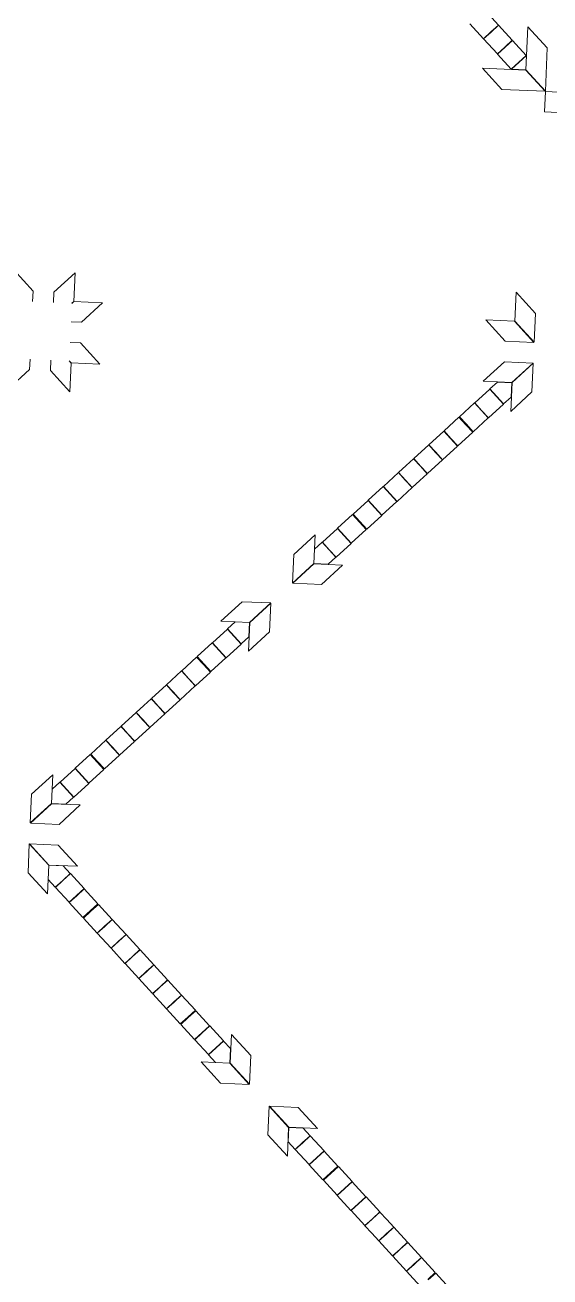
# Model space of a CAD drawing. Header units: inches. Extents: x 733725 to 1472938, y 4017711 to 8040520.
# Drawn here: x 734922.82 to 734933.16, y 4018803.07 to 4018827.72 of the extents above; entities that cross this region are included whole.
import ezdxf

# ---------------------------------------------------------------- set-up
doc = ezdxf.new("R2010")
doc.units = ezdxf.units.IN
doc.header["$MEASUREMENT"] = 0
doc.layers.add('H-HARAM3', color=123, linetype='Continuous', lineweight=5)
doc.layers.add('H-MAFSALL', color=31, linetype='Continuous', lineweight=13)

msp = doc.modelspace()

# ---------------------------------------------------------------- hatches: boundary and pattern name
at = {"layer": 'H-MAFSALL'}
h = msp.add_hatch(dxfattribs=at)
h.set_pattern_fill('ANGLE', color=256, scale=0.3, angle=45, style=0)
h.set_pattern_definition([(44.999999983, (-0.0012, 0.0002), (-1.4817422595, 1.4817422604), [1.524, -0.5715]), (134.999999983, (-0.0012, 0.0002), (-1.4817422604, -1.4817422595), [1.524, -0.5715])])
edge = h.paths.add_edge_path(flags=16)
edge.add_arc((734483.445, 4019138.19), 8, -50, 310)
edge = h.paths.add_edge_path(flags=16)
edge.add_arc((735041.69, 4018744.78), 5, 130, 310)
edge.add_arc((735041.69, 4018744.78), 5, -50, 130)
edge = h.paths.add_edge_path(flags=16)
edge.add_arc((734929.449, 4018650.032), 10, 307.1029, 310)
edge.add_line((734935.877, 4018642.372), (734935.481, 4018642.057))
edge = h.paths.add_edge_path(flags=16)
edge.add_arc((734448.304, 4018988.959), 5, -50, 310)
edge = h.paths.add_edge_path(flags=16)
edge.add_arc((734929.449, 4018650.032), 10, -50, 310)
edge = h.paths.add_edge_path()
edge.add_line((734470.495, 4018819.804), (734535.003, 4018852.189))
edge.add_line((734535.003, 4018852.189), (734535.003, 4018852.189))
edge.add_line((734535.003, 4018852.189), (734572.914, 4018810.916))
edge.add_arc((734615.714, 4018815.067), 43, 185.5397, 259.5981)
edge.add_line((734607.95, 4018772.774), (734656.259, 4018720.181))
edge.add_line((734656.259, 4018720.181), (734681.017, 4018702.881))
edge.add_line((734681.017, 4018702.881), (734689.467, 4018687.669))
edge.add_line((734689.467, 4018687.669), (734694.857, 4018680.12))
edge.add_line((734694.857, 4018680.12), (734719.321, 4018651.346))
edge.add_line((734719.321, 4018651.346), (734735.321, 4018631.946))
edge.add_line((734735.321, 4018631.946), (734738.811, 4018624.304))
edge.add_line((734738.811, 4018624.304), (734748.26, 4018603.512))
edge.add_line((734748.26, 4018603.512), (734747.516, 4018601.656))
edge.add_arc((734785.506, 4018511.871), 97.491, 107.72929, 112.93457, ccw=False)
edge.add_arc((734656.551, 4018541.881), 117.492, 25.08126, 32.34036, ccw=False)
edge.add_line((734762.964, 4018591.686), (734809.18, 4018581.942))
edge.add_line((734809.18, 4018581.942), (734866.219, 4018571.729))
edge.add_line((734866.219, 4018571.729), (734867.898, 4018578.513))
edge.add_line((734867.898, 4018578.513), (734907.725, 4018615.005))
edge.add_line((734907.725, 4018615.005), (734912.431, 4018609.829))
edge.add_line((734912.431, 4018609.829), (734975.64, 4018667.103))
edge.add_line((734975.64, 4018667.103), (734970.981, 4018672.229))
edge.add_line((734970.981, 4018672.229), (735032.04, 4018727.74))
edge.add_line((735032.04, 4018727.74), (735037.306, 4018722.006))
edge.add_line((735037.306, 4018722.006), (735052.413, 4018735.663))
edge.add_line((735052.413, 4018735.663), (735059.338, 4018741.922))
edge.add_line((735059.338, 4018741.922), (735066.401, 4018748.341))
edge.add_line((735066.401, 4018748.341), (735061.106, 4018754.165))
edge.add_line((735061.106, 4018754.165), (735117.118, 4018805.091))
edge.add_line((735117.118, 4018805.091), (735104.817, 4018818.622))
edge.add_line((735104.817, 4018818.622), (734958.677, 4018685.762))
edge.add_line((734958.677, 4018685.762), (734951.519, 4018693.635))
edge.add_line((734951.519, 4018693.635), (734933.872, 4018677.591))
edge.add_line((734933.872, 4018677.591), (734905.385, 4018651.693))
edge.add_line((734905.385, 4018651.693), (734888.108, 4018635.985))
edge.add_line((734888.108, 4018635.985), (734892.767, 4018630.86))
edge.add_line((734892.767, 4018630.86), (734854.667, 4018596.221))
edge.add_line((734854.667, 4018596.221), (734784.293, 4018608.823))
edge.add_arc((734788.7, 4018633.431), 25, 217.1653, 259.8479, ccw=False)
edge.add_line((734768.777, 4018618.328), (734704.047, 4018703.715))
edge.add_line((734704.047, 4018703.715), (734708.534, 4018710.947))
edge.add_line((734708.534, 4018710.947), (734700.207, 4018716.114))
edge.add_line((734700.207, 4018716.114), (734704.039, 4018722.289))
edge.add_line((734704.039, 4018722.289), (734698.091, 4018725.98))
edge.add_line((734698.091, 4018725.98), (734702.273, 4018732.721))
edge.add_line((734702.273, 4018732.721), (734702.336, 4018732.679))
edge.add_arc((734708.117, 4018741.415), 10.475, 236.5024, 314.0512)
edge.add_line((734715.401, 4018733.886), (734717.159, 4018735.485))
edge.add_line((734717.159, 4018735.485), (734722.231, 4018740.095))
edge.add_line((734722.231, 4018740.095), (734720.065, 4018742.478))
edge.add_line((734720.065, 4018742.478), (734726.132, 4018747.994))
edge.add_line((734726.132, 4018747.994), (734719.41, 4018755.387))
edge.add_line((734719.41, 4018755.387), (734713.218, 4018749.758))
edge.add_line((734713.218, 4018749.758), (734710.291, 4018752.978))
edge.add_line((734710.291, 4018752.978), (734716.483, 4018758.607))
edge.add_line((734716.483, 4018758.607), (734709.759, 4018766.003))
edge.add_line((734709.759, 4018766.003), (734703.567, 4018760.373))
edge.add_line((734703.567, 4018760.373), (734700.64, 4018763.593))
edge.add_line((734700.64, 4018763.593), (734706.832, 4018769.222))
edge.add_line((734706.832, 4018769.222), (734700.111, 4018776.616))
edge.add_line((734700.111, 4018776.616), (734694.4, 4018771.424))
edge.add_line((734694.4, 4018771.424), (734692.234, 4018773.807))
edge.add_line((734692.234, 4018773.807), (734686.631, 4018768.713))
edge.add_line((734686.631, 4018768.713), (734683.931, 4018766.258))
edge.add_arc((734691.488, 4018755.604), 13.062, 125.3471, 234.1486)
edge.add_line((734683.838, 4018745.017), (734679.674, 4018738.306))
edge.add_line((734679.674, 4018738.306), (734673.726, 4018741.996))
edge.add_line((734673.726, 4018741.996), (734673.41, 4018741.491))
edge.add_line((734673.41, 4018741.491), (734673.274, 4018741.576))
edge.add_line((734673.274, 4018741.576), (734669.424, 4018735.372))
edge.add_line((734669.424, 4018735.372), (734662.891, 4018739.425))
edge.add_line((734662.891, 4018739.425), (734661.12, 4018740.524))
edge.add_line((734661.12, 4018740.524), (734662.269, 4018742.424))
edge.add_line((734662.269, 4018742.424), (734639.091, 4018767.919))
edge.add_line((734639.091, 4018767.919), (734644.863, 4018773.166))
edge.add_line((734644.863, 4018773.166), (734641.27, 4018777.117))
edge.add_line((734641.27, 4018777.117), (734635.499, 4018771.87))
edge.add_line((734635.499, 4018771.87), (734624.539, 4018783.924))
edge.add_line((734624.539, 4018783.924), (734623.801, 4018783.25))
edge.add_line((734623.801, 4018783.25), (734611.491, 4018796.79))
edge.add_line((734611.491, 4018796.79), (734615.969, 4018800.904))
edge.add_line((734615.969, 4018800.904), (734613.206, 4018803.943))
edge.add_line((734613.206, 4018803.943), (734611.359, 4018802.264))
edge.add_line((734611.359, 4018802.264), (734611.02, 4018802.637))
edge.add_line((734611.02, 4018802.637), (734608.08, 4018802.777))
edge.add_line((734608.08, 4018802.777), (734607.708, 4018802.438))
edge.add_line((734607.708, 4018802.438), (734600.959, 4018809.861))
edge.add_line((734600.959, 4018809.861), (734601.332, 4018810.2))
edge.add_line((734601.332, 4018810.2), (734601.471, 4018813.14))
edge.add_line((734601.471, 4018813.14), (734601.133, 4018813.512))
edge.add_line((734601.133, 4018813.512), (734602.98, 4018815.191))
edge.add_line((734602.98, 4018815.191), (734600.195, 4018818.254))
edge.add_line((734600.195, 4018818.254), (734595.696, 4018814.164))
edge.add_line((734595.696, 4018814.164), (734583.386, 4018827.704))
edge.add_line((734583.386, 4018827.704), (734584.128, 4018828.375))
edge.add_line((734584.128, 4018828.375), (734573.169, 4018840.43))
edge.add_line((734573.169, 4018840.43), (734578.94, 4018845.677))
edge.add_line((734578.94, 4018845.677), (734575.348, 4018849.628))
edge.add_line((734575.348, 4018849.628), (734569.576, 4018844.381))
edge.add_line((734569.576, 4018844.381), (734546.398, 4018869.875))
edge.add_line((734546.398, 4018869.875), (734544.397, 4018868.912))
edge.add_line((734544.397, 4018868.912), (734540.057, 4018877.668))
edge.add_line((734540.057, 4018877.668), (734546.599, 4018880.911))
edge.add_line((734546.599, 4018880.911), (734546.526, 4018881.057))
edge.add_line((734546.526, 4018881.057), (734547.06, 4018881.322))
edge.add_line((734547.06, 4018881.322), (734543.952, 4018887.593))
edge.add_line((734543.952, 4018887.593), (734551.028, 4018891.101))
edge.add_arc((734562.294, 4018897.711), 13.062, 210.4016, 319.2031)
edge.add_line((734572.182, 4018889.177), (734580.485, 4018896.725))
edge.add_line((734580.485, 4018896.725), (734578.319, 4018899.107))
edge.add_line((734578.319, 4018899.107), (734584.029, 4018904.299))
edge.add_line((734584.029, 4018904.299), (734577.183, 4018911.579))
edge.add_line((734577.183, 4018911.579), (734571.116, 4018906.063))
edge.add_line((734571.116, 4018906.063), (734568.189, 4018909.283))
edge.add_line((734568.189, 4018909.283), (734574.256, 4018914.799))
edge.add_line((734574.256, 4018914.799), (734567.532, 4018922.195))
edge.add_line((734567.532, 4018922.195), (734561.465, 4018916.679))
edge.add_line((734561.465, 4018916.679), (734558.538, 4018919.898))
edge.add_line((734558.538, 4018919.898), (734564.605, 4018925.414))
edge.add_line((734564.605, 4018925.414), (734558.008, 4018932.921))
edge.add_line((734558.008, 4018932.921), (734551.941, 4018927.405))
edge.add_line((734551.941, 4018927.405), (734549.774, 4018929.787))
edge.add_line((734549.774, 4018929.787), (734542.945, 4018923.578))
edge.add_arc((734549.637, 4018915.633), 10.388, 130.1084, 208.8482)
edge.add_line((734540.538, 4018910.621), (734533.43, 4018907.097))
edge.add_line((734533.43, 4018907.097), (734530.321, 4018913.369))
edge.add_line((734530.321, 4018913.369), (734523.81, 4018910.141))
edge.add_line((734523.81, 4018910.141), (734519.422, 4018918.991))
edge.add_line((734519.422, 4018918.991), (734518.414, 4018918.49))
edge.add_line((734518.414, 4018918.49), (734483.652, 4018963.612))
edge.add_line((734483.652, 4018963.612), (734466.216, 4018986.25))
edge.add_arc((734446.342, 4018986.524), 19.876, -0.7881, 95.2465)
edge.add_line((734444.525, 4019006.316), (734441.745, 4019010.015))
edge.add_arc((734457.733, 4019022.03), 20, 159.6381, 216.9245, ccw=False)
edge.add_line((734438.983, 4019028.989), (734449.624, 4019057.661))
edge.add_arc((734468.375, 4019050.702), 20, 132.2751, 159.6381, ccw=False)
edge.add_line((734454.921, 4019065.5), (734492.174, 4019099.369))
edge.add_line((734492.174, 4019099.369), (734492.352, 4019103.094))
edge.add_line((734492.352, 4019103.094), (734518.495, 4019128.91))
edge.add_line((734518.495, 4019128.91), (734515.932, 4019129.032))
edge.add_line((734515.932, 4019129.032), (734509.618, 4019135.985))
edge.add_line((734509.618, 4019135.985), (734510.13, 4019146.749))
edge.add_line((734510.13, 4019146.749), (734519.735, 4019155.04))
edge.add_line((734519.735, 4019155.04), (734521.152, 4019171.133))
edge.add_line((734521.152, 4019171.133), (734507.472, 4019199.486))
edge.add_line((734507.472, 4019199.486), (734476.686, 4019171.099))
edge.add_line((734476.686, 4019171.099), (734472.574, 4019167.308))
edge.add_line((734472.574, 4019167.308), (734466.913, 4019162.087))
edge.add_line((734466.913, 4019162.087), (734466.392, 4019149.251))
edge.add_line((734466.392, 4019149.251), (734473.058, 4019142.023))
edge.add_line((734473.058, 4019142.023), (734470.728, 4019136.003))
edge.add_line((734470.728, 4019136.003), (734468.209, 4019122.907))
edge.add_line((734468.209, 4019122.907), (734466.607, 4019104.847))
edge.add_line((734466.607, 4019104.847), (734464.67, 4019103.328))
edge.add_line((734464.67, 4019103.328), (734460.43, 4019099.47))
edge.add_line((734460.43, 4019099.47), (734439.912, 4019080.557))
edge.add_arc((734466.972, 4019051.099), 40, 132.5703, 159.9333)
edge.add_line((734429.4, 4019064.824), (734425.787, 4019054.932))
edge.add_arc((734492.611, 4019019.499), 75.638, 152.06563, 155.27115)
edge.add_line((734423.91, 4019051.14), (734418.436, 4019034.299))
edge.add_line((734418.436, 4019034.299), (734418.393, 4019032.833))
edge.add_arc((734464.107, 4019027.499), 46.024, 173.3446, 190.8662)
edge.add_arc((734458.101, 4019026.815), 40, 191.5252, 222.5703)
edge.add_line((734428.643, 4018999.755), (734431.55, 4018996.591))
edge.add_arc((734450.637, 4018990.594), 20.007, 162.5586, 282.582)
edge.add_line((734454.995, 4018971.068), (734472.935, 4018951.538))
edge.add_line((734472.935, 4018951.538), (734489.366, 4018933.651))
edge.add_line((734489.366, 4018933.651), (734498.083, 4018916.295))
edge.add_line((734498.083, 4018916.295), (734467.009, 4018900.695))
edge.add_line((734467.009, 4018900.695), (734457.734, 4018896.038))
edge.add_line((734457.734, 4018896.038), (734446.846, 4018890.572))
edge.add_line((734446.846, 4018890.572), (734436.474, 4018885.365))
edge.add_line((734436.474, 4018885.365), (734448.8, 4018875.981))
edge.add_line((734448.8, 4018875.981), (734461.775, 4018837.145))
edge.add_line((734461.775, 4018837.145), (734470.495, 4018819.804))

# ---------------------------------------------------------------- linework, layer by layer
at = {"layer": 'H-HARAM3'}
for p, q in [((734931.875, 4018828.018), (734932.145, 4018827.723)), ((734931.875, 4018828.018), (734932.145, 4018827.723)), ((734931.85, 4018827.453), (734931.58, 4018827.748)), ((734931.85, 4018827.453), (734931.58, 4018827.748)), ((734932.145, 4018827.723), (734931.998, 4018827.588)), ((734932.145, 4018827.723), (734931.998, 4018827.588)), ((734932.001, 4018827.585), (734932.148, 4018827.72)), ((734932.001, 4018827.585), (734932.148, 4018827.72)), ((734932.148, 4018827.72), (734932.418, 4018827.425)), ((734932.148, 4018827.72), (734932.418, 4018827.425)), ((734932.686, 4018826.839), (734932.724, 4018827.69)), ((734932.686, 4018826.839), (734932.724, 4018827.69)), ((734932.724, 4018827.69), (734933.105, 4018827.273)), ((734932.724, 4018827.69), (734933.105, 4018827.273)), ((734931.998, 4018827.588), (734931.85, 4018827.453)), ((734931.998, 4018827.588), (734931.85, 4018827.453)), ((734931.853, 4018827.45), (734932.001, 4018827.585)), ((734931.853, 4018827.45), (734932.001, 4018827.585)), ((734932.123, 4018827.155), (734931.853, 4018827.45)), ((734932.123, 4018827.155), (734931.853, 4018827.45)), ((734932.418, 4018827.425), (734932.271, 4018827.29)), ((734932.418, 4018827.425), (734932.271, 4018827.29)), ((734932.274, 4018827.287), (734932.421, 4018827.422)), ((734932.274, 4018827.287), (734932.421, 4018827.422)), ((734932.421, 4018827.422), (734932.691, 4018827.126)), ((734932.421, 4018827.422), (734932.691, 4018827.126)), ((734932.271, 4018827.29), (734932.123, 4018827.155)), ((734932.271, 4018827.29), (734932.123, 4018827.155)), ((734932.126, 4018827.152), (734932.274, 4018827.287)), ((734932.126, 4018827.152), (734932.274, 4018827.287)), ((734932.396, 4018826.856), (734932.126, 4018827.152)), ((734932.396, 4018826.856), (734932.126, 4018827.152)), ((734933.105, 4018827.273), (734933.068, 4018826.422)), ((734933.105, 4018827.273), (734933.068, 4018826.422)), ((734932.544, 4018826.991), (734932.396, 4018826.856)), ((734932.544, 4018826.991), (734932.396, 4018826.856)), ((734932.399, 4018826.853), (734932.547, 4018826.988)), ((734932.399, 4018826.853), (734932.547, 4018826.988)), ((734932.691, 4018827.126), (734932.544, 4018826.991)), ((734932.691, 4018827.126), (734932.544, 4018826.991)), ((734932.547, 4018826.988), (734932.694, 4018827.123)), ((734932.547, 4018826.988), (734932.694, 4018827.123)), ((734932.694, 4018827.123), (734932.682, 4018826.841)), ((734932.694, 4018827.123), (734932.682, 4018826.841)), ((734932.214, 4018826.457), (734931.832, 4018826.874)), ((734931.832, 4018826.874), (734932.683, 4018826.836)), ((734932.214, 4018826.457), (734931.832, 4018826.874)), ((734931.832, 4018826.874), (734932.683, 4018826.836)), ((734932.682, 4018826.841), (734932.399, 4018826.853)), ((734932.682, 4018826.841), (734932.399, 4018826.853)), ((734932.683, 4018826.836), (734933.064, 4018826.419)), ((734932.683, 4018826.836), (734933.064, 4018826.419)), ((734933.068, 4018826.422), (734932.686, 4018826.839)), ((734933.068, 4018826.422), (734932.686, 4018826.839)), ((734933.064, 4018826.419), (734932.214, 4018826.457)), ((734933.064, 4018826.419), (734932.214, 4018826.457)), ((734933.054, 4018826.015), (734933.072, 4018826.414)), ((734933.054, 4018826.015), (734933.072, 4018826.414)), ((734933.072, 4018826.414), (734933.471, 4018826.396)), ((734933.072, 4018826.414), (734933.471, 4018826.396)), ((734933.454, 4018825.997), (734933.054, 4018826.015)), ((734933.454, 4018825.997), (734933.054, 4018826.015)), ((734922.601, 4018822.9), (734922.983, 4018822.482)), ((734922.601, 4018822.9), (734922.983, 4018822.482)), ((734923.809, 4018822.846), (734923.391, 4018822.464)), ((734923.809, 4018822.846), (734923.391, 4018822.464)), ((734923.784, 4018822.281), (734923.809, 4018822.846)), ((734923.784, 4018822.281), (734923.809, 4018822.846)), ((734922.983, 4018822.482), (734922.974, 4018822.278)), ((734922.983, 4018822.482), (734922.974, 4018822.278)), ((734923.391, 4018822.464), (734923.382, 4018822.26)), ((734923.391, 4018822.464), (734923.382, 4018822.26)), ((734923.743, 4018822.244), (734923.784, 4018822.281)), ((734923.743, 4018822.244), (734923.784, 4018822.281)), ((734923.746, 4018822.241), (734923.787, 4018822.278)), ((734923.746, 4018822.241), (734923.787, 4018822.278)), ((734923.787, 4018822.278), (734924.352, 4018822.252)), ((734923.787, 4018822.278), (734924.352, 4018822.252)), ((734924.352, 4018822.252), (734923.934, 4018821.871)), ((734924.352, 4018822.252), (734923.934, 4018821.871)), ((734932.466, 4018821.894), (734932.491, 4018822.46)), ((734932.466, 4018821.894), (734932.491, 4018822.46)), ((734932.491, 4018822.46), (734932.873, 4018822.042)), ((734932.491, 4018822.46), (734932.873, 4018822.042)), ((734932.873, 4018822.042), (734932.848, 4018821.477)), ((734932.873, 4018822.042), (734932.848, 4018821.477)), ((734923.934, 4018821.871), (734923.73, 4018821.88)), ((734923.934, 4018821.871), (734923.73, 4018821.88)), ((734931.897, 4018821.917), (734932.279, 4018821.499)), ((734932.463, 4018821.891), (734931.897, 4018821.917)), ((734931.897, 4018821.917), (734932.279, 4018821.499)), ((734932.463, 4018821.891), (734931.897, 4018821.917)), ((734932.844, 4018821.474), (734932.463, 4018821.891)), ((734932.844, 4018821.474), (734932.463, 4018821.891)), ((734932.848, 4018821.477), (734932.466, 4018821.894)), ((734932.848, 4018821.477), (734932.466, 4018821.894)), ((734932.279, 4018821.499), (734932.844, 4018821.474)), ((734932.279, 4018821.499), (734932.844, 4018821.474)), ((734923.916, 4018821.462), (734923.712, 4018821.471)), ((734923.916, 4018821.462), (734923.712, 4018821.471)), ((734924.298, 4018821.045), (734923.916, 4018821.462)), ((734924.298, 4018821.045), (734923.916, 4018821.462)), ((734922.914, 4018820.937), (734922.923, 4018821.142)), ((734922.914, 4018820.937), (734922.923, 4018821.142)), ((734923.323, 4018820.919), (734923.332, 4018821.123)), ((734923.323, 4018820.919), (734923.332, 4018821.123)), ((734923.693, 4018821.107), (734923.73, 4018821.067)), ((734923.693, 4018821.107), (734923.73, 4018821.067)), ((734923.696, 4018821.11), (734923.733, 4018821.07)), ((734923.696, 4018821.11), (734923.733, 4018821.07)), ((734923.73, 4018821.067), (734923.704, 4018820.502)), ((734923.73, 4018821.067), (734923.704, 4018820.502)), ((734923.733, 4018821.07), (734924.298, 4018821.045)), ((734923.733, 4018821.07), (734924.298, 4018821.045)), ((734931.844, 4018820.709), (734932.261, 4018821.091)), ((734931.844, 4018820.709), (734932.261, 4018821.091)), ((734932.261, 4018821.091), (734932.826, 4018821.066)), ((734932.261, 4018821.091), (734932.826, 4018821.066)), ((734932.826, 4018821.066), (734932.409, 4018820.684)), ((734932.826, 4018821.066), (734932.409, 4018820.684)), ((734932.829, 4018821.062), (734932.412, 4018820.681)), ((734932.829, 4018821.062), (734932.412, 4018820.681)), ((734932.804, 4018820.497), (734932.829, 4018821.062)), ((734932.804, 4018820.497), (734932.829, 4018821.062)), ((734922.497, 4018820.556), (734922.914, 4018820.937)), ((734922.497, 4018820.556), (734922.914, 4018820.937)), ((734923.704, 4018820.502), (734923.323, 4018820.919)), ((734923.704, 4018820.502), (734923.323, 4018820.919)), ((734931.677, 4018820.283), (734931.972, 4018820.553)), ((734931.677, 4018820.283), (734931.972, 4018820.553)), ((734932.409, 4018820.684), (734931.844, 4018820.709)), ((734932.409, 4018820.684), (734931.844, 4018820.709)), ((734931.972, 4018820.553), (734932.107, 4018820.405)), ((734931.972, 4018820.553), (734932.107, 4018820.405)), ((734931.976, 4018820.556), (734932.125, 4018820.692)), ((734931.976, 4018820.556), (734932.125, 4018820.692)), ((734932.111, 4018820.408), (734931.976, 4018820.556)), ((734932.111, 4018820.408), (734931.976, 4018820.556)), ((734932.125, 4018820.692), (734932.407, 4018820.68)), ((734932.125, 4018820.692), (734932.407, 4018820.68)), ((734932.412, 4018820.681), (734932.387, 4018820.115)), ((734932.412, 4018820.681), (734932.387, 4018820.115)), ((734932.387, 4018820.115), (734932.804, 4018820.497)), ((734932.387, 4018820.115), (734932.804, 4018820.497)), ((734932.407, 4018820.68), (734932.395, 4018820.397)), ((734932.407, 4018820.68), (734932.395, 4018820.397)), ((734931.379, 4018820.01), (734931.674, 4018820.28)), ((734931.379, 4018820.01), (734931.674, 4018820.28)), ((734931.674, 4018820.28), (734931.809, 4018820.132)), ((734931.674, 4018820.28), (734931.809, 4018820.132)), ((734931.812, 4018820.135), (734931.677, 4018820.283)), ((734931.812, 4018820.135), (734931.677, 4018820.283)), ((734932.242, 4018820.258), (734931.947, 4018819.988)), ((734932.242, 4018820.258), (734931.947, 4018819.988)), ((734932.107, 4018820.405), (734932.242, 4018820.258)), ((734932.107, 4018820.405), (734932.242, 4018820.258)), ((734932.246, 4018820.261), (734932.111, 4018820.408)), ((734932.246, 4018820.261), (734932.111, 4018820.408)), ((734932.395, 4018820.397), (734932.246, 4018820.261)), ((734932.395, 4018820.397), (734932.246, 4018820.261)), ((734931.073, 4018819.73), (734931.368, 4018820)), ((734931.073, 4018819.73), (734931.368, 4018820)), ((734931.368, 4018820), (734931.503, 4018819.852)), ((734931.368, 4018820), (734931.503, 4018819.852)), ((734931.514, 4018819.862), (734931.379, 4018820.01)), ((734931.514, 4018819.862), (734931.379, 4018820.01)), ((734931.809, 4018820.132), (734931.944, 4018819.985)), ((734931.809, 4018820.132), (734931.944, 4018819.985)), ((734931.947, 4018819.988), (734931.812, 4018820.135)), ((734931.947, 4018819.988), (734931.812, 4018820.135)), ((734931.503, 4018819.852), (734931.638, 4018819.705)), ((734931.503, 4018819.852), (734931.638, 4018819.705)), ((734931.649, 4018819.715), (734931.514, 4018819.862)), ((734931.649, 4018819.715), (734931.514, 4018819.862)), ((734931.944, 4018819.985), (734931.649, 4018819.715)), ((734931.944, 4018819.985), (734931.649, 4018819.715)), ((734930.774, 4018819.457), (734931.069, 4018819.727)), ((734930.774, 4018819.457), (734931.069, 4018819.727)), ((734931.069, 4018819.727), (734931.204, 4018819.579)), ((734931.069, 4018819.727), (734931.204, 4018819.579)), ((734931.208, 4018819.582), (734931.073, 4018819.73)), ((734931.208, 4018819.582), (734931.073, 4018819.73)), ((734931.204, 4018819.579), (734931.339, 4018819.432)), ((734931.204, 4018819.579), (734931.339, 4018819.432)), ((734931.343, 4018819.435), (734931.208, 4018819.582)), ((734931.343, 4018819.435), (734931.208, 4018819.582)), ((734931.638, 4018819.705), (734931.343, 4018819.435)), ((734931.638, 4018819.705), (734931.343, 4018819.435)), ((734930.476, 4018819.184), (734930.771, 4018819.454)), ((734930.476, 4018819.184), (734930.771, 4018819.454)), ((734930.771, 4018819.454), (734930.906, 4018819.306)), ((734930.771, 4018819.454), (734930.906, 4018819.306)), ((734930.909, 4018819.309), (734930.774, 4018819.457)), ((734930.909, 4018819.309), (734930.774, 4018819.457)), ((734930.906, 4018819.306), (734931.041, 4018819.159)), ((734930.906, 4018819.306), (734931.041, 4018819.159)), ((734931.044, 4018819.162), (734930.909, 4018819.309)), ((734931.044, 4018819.162), (734930.909, 4018819.309)), ((734931.339, 4018819.432), (734931.044, 4018819.162)), ((734931.339, 4018819.432), (734931.044, 4018819.162)), ((734930.178, 4018818.911), (734930.325, 4018819.046)), ((734930.178, 4018818.911), (734930.325, 4018819.046)), ((734930.325, 4018819.046), (734930.473, 4018819.181)), ((734930.325, 4018819.046), (734930.473, 4018819.181)), ((734930.473, 4018819.181), (734930.608, 4018819.033)), ((734930.473, 4018819.181), (734930.608, 4018819.033)), ((734930.611, 4018819.036), (734930.476, 4018819.184)), ((734930.611, 4018819.036), (734930.476, 4018819.184)), ((734930.608, 4018819.033), (734930.743, 4018818.886)), ((734930.608, 4018819.033), (734930.743, 4018818.886)), ((734930.746, 4018818.889), (734930.611, 4018819.036)), ((734930.746, 4018818.889), (734930.611, 4018819.036)), ((734931.041, 4018819.159), (734930.746, 4018818.889)), ((734931.041, 4018819.159), (734930.746, 4018818.889)), ((734929.879, 4018818.638), (734930.174, 4018818.908)), ((734929.879, 4018818.638), (734930.174, 4018818.908)), ((734930.174, 4018818.908), (734930.309, 4018818.76)), ((734930.174, 4018818.908), (734930.309, 4018818.76)), ((734930.313, 4018818.763), (734930.178, 4018818.911)), ((734930.313, 4018818.763), (734930.178, 4018818.911)), ((734930.743, 4018818.886), (734930.595, 4018818.751)), ((734930.743, 4018818.886), (734930.595, 4018818.751)), ((734929.581, 4018818.365), (734929.876, 4018818.635)), ((734929.581, 4018818.365), (734929.876, 4018818.635)), ((734929.876, 4018818.635), (734930.011, 4018818.487)), ((734929.876, 4018818.635), (734930.011, 4018818.487)), ((734930.014, 4018818.49), (734929.879, 4018818.638)), ((734930.014, 4018818.49), (734929.879, 4018818.638)), ((734930.444, 4018818.613), (734930.149, 4018818.343)), ((734930.444, 4018818.613), (734930.149, 4018818.343)), ((734930.309, 4018818.76), (734930.444, 4018818.613)), ((734930.309, 4018818.76), (734930.444, 4018818.613)), ((734930.448, 4018818.616), (734930.313, 4018818.763)), ((734930.448, 4018818.616), (734930.313, 4018818.763)), ((734930.595, 4018818.751), (734930.448, 4018818.616)), ((734930.595, 4018818.751), (734930.448, 4018818.616)), ((734929.282, 4018818.092), (734929.578, 4018818.362)), ((734929.282, 4018818.092), (734929.578, 4018818.362)), ((734929.578, 4018818.362), (734929.713, 4018818.214)), ((734929.578, 4018818.362), (734929.713, 4018818.214)), ((734929.716, 4018818.217), (734929.581, 4018818.365)), ((734929.716, 4018818.217), (734929.581, 4018818.365)), ((734930.146, 4018818.34), (734929.851, 4018818.07)), ((734930.146, 4018818.34), (734929.851, 4018818.07)), ((734930.011, 4018818.487), (734930.146, 4018818.34)), ((734930.011, 4018818.487), (734930.146, 4018818.34)), ((734930.149, 4018818.343), (734930.014, 4018818.49)), ((734930.149, 4018818.343), (734930.014, 4018818.49)), ((734928.976, 4018817.812), (734929.271, 4018818.082)), ((734928.976, 4018817.812), (734929.271, 4018818.082)), ((734929.271, 4018818.082), (734929.406, 4018817.934)), ((734929.271, 4018818.082), (734929.406, 4018817.934)), ((734929.417, 4018817.944), (734929.282, 4018818.092)), ((734929.417, 4018817.944), (734929.282, 4018818.092)), ((734929.847, 4018818.067), (734929.552, 4018817.797)), ((734929.847, 4018818.067), (734929.552, 4018817.797)), ((734929.713, 4018818.214), (734929.847, 4018818.067)), ((734929.713, 4018818.214), (734929.847, 4018818.067)), ((734929.851, 4018818.07), (734929.716, 4018818.217)), ((734929.851, 4018818.07), (734929.716, 4018818.217)), ((734928.678, 4018817.539), (734928.973, 4018817.809)), ((734928.678, 4018817.539), (734928.973, 4018817.809)), ((734928.973, 4018817.809), (734929.108, 4018817.661)), ((734928.973, 4018817.809), (734929.108, 4018817.661)), ((734929.111, 4018817.664), (734928.976, 4018817.812)), ((734929.111, 4018817.664), (734928.976, 4018817.812)), ((734929.541, 4018817.787), (734929.246, 4018817.517)), ((734929.541, 4018817.787), (734929.246, 4018817.517)), ((734929.406, 4018817.934), (734929.541, 4018817.787)), ((734929.406, 4018817.934), (734929.541, 4018817.787)), ((734929.552, 4018817.797), (734929.417, 4018817.944)), ((734929.552, 4018817.797), (734929.417, 4018817.944)), ((734928.534, 4018817.681), (734928.116, 4018817.299)), ((734928.534, 4018817.681), (734928.116, 4018817.299)), ((734928.508, 4018817.116), (734928.534, 4018817.681)), ((734928.508, 4018817.116), (734928.534, 4018817.681)), ((734928.525, 4018817.399), (734928.675, 4018817.536)), ((734928.525, 4018817.399), (734928.675, 4018817.536)), ((734928.675, 4018817.536), (734928.81, 4018817.388)), ((734928.675, 4018817.536), (734928.81, 4018817.388)), ((734928.813, 4018817.391), (734928.678, 4018817.539)), ((734928.813, 4018817.391), (734928.678, 4018817.539)), ((734929.108, 4018817.661), (734929.243, 4018817.514)), ((734929.108, 4018817.661), (734929.243, 4018817.514)), ((734929.246, 4018817.517), (734929.111, 4018817.664)), ((734929.246, 4018817.517), (734929.111, 4018817.664)), ((734928.116, 4018817.299), (734928.091, 4018816.734)), ((734928.116, 4018817.299), (734928.091, 4018816.734)), ((734928.513, 4018817.117), (734928.525, 4018817.399)), ((734928.513, 4018817.117), (734928.525, 4018817.399)), ((734928.81, 4018817.388), (734928.945, 4018817.241)), ((734928.81, 4018817.388), (734928.945, 4018817.241)), ((734928.948, 4018817.244), (734928.813, 4018817.391)), ((734928.948, 4018817.244), (734928.813, 4018817.391)), ((734929.243, 4018817.514), (734928.948, 4018817.244)), ((734929.243, 4018817.514), (734928.948, 4018817.244)), ((734928.091, 4018816.734), (734928.508, 4018817.116)), ((734928.091, 4018816.734), (734928.508, 4018817.116)), ((734928.094, 4018816.731), (734928.511, 4018817.113)), ((734928.094, 4018816.731), (734928.511, 4018817.113)), ((734928.511, 4018817.113), (734929.077, 4018817.087)), ((734928.511, 4018817.113), (734929.077, 4018817.087)), ((734928.795, 4018817.104), (734928.513, 4018817.117)), ((734928.795, 4018817.104), (734928.513, 4018817.117)), ((734929.077, 4018817.087), (734928.659, 4018816.706)), ((734929.077, 4018817.087), (734928.659, 4018816.706)), ((734928.945, 4018817.241), (734928.795, 4018817.104)), ((734928.945, 4018817.241), (734928.795, 4018817.104)), ((734928.659, 4018816.706), (734928.094, 4018816.731)), ((734928.659, 4018816.706), (734928.094, 4018816.731)), ((734926.679, 4018815.984), (734927.096, 4018816.366)), ((734926.679, 4018815.984), (734927.096, 4018816.366)), ((734927.096, 4018816.366), (734927.661, 4018816.341)), ((734927.096, 4018816.366), (734927.661, 4018816.341)), ((734927.661, 4018816.341), (734927.244, 4018815.959)), ((734927.661, 4018816.341), (734927.244, 4018815.959)), ((734927.664, 4018816.338), (734927.247, 4018815.956)), ((734927.664, 4018816.338), (734927.247, 4018815.956)), ((734927.639, 4018815.772), (734927.664, 4018816.338)), ((734927.639, 4018815.772), (734927.664, 4018816.338)), ((734926.807, 4018815.828), (734926.512, 4018815.558)), ((734926.807, 4018815.828), (734926.512, 4018815.558)), ((734927.244, 4018815.959), (734926.679, 4018815.984)), ((734927.244, 4018815.959), (734926.679, 4018815.984)), ((734926.942, 4018815.68), (734926.807, 4018815.828)), ((734926.942, 4018815.68), (734926.807, 4018815.828)), ((734926.96, 4018815.967), (734926.811, 4018815.831)), ((734926.96, 4018815.967), (734926.811, 4018815.831)), ((734926.811, 4018815.831), (734926.946, 4018815.683)), ((734926.811, 4018815.831), (734926.946, 4018815.683)), ((734927.242, 4018815.955), (734926.96, 4018815.967)), ((734927.242, 4018815.955), (734926.96, 4018815.967)), ((734927.247, 4018815.956), (734927.222, 4018815.391)), ((734927.247, 4018815.956), (734927.222, 4018815.391)), ((734927.23, 4018815.672), (734927.242, 4018815.955)), ((734927.23, 4018815.672), (734927.242, 4018815.955)), ((734927.077, 4018815.533), (734926.942, 4018815.68)), ((734927.077, 4018815.533), (734926.942, 4018815.68)), ((734926.946, 4018815.683), (734927.081, 4018815.536)), ((734926.946, 4018815.683), (734927.081, 4018815.536)), ((734927.081, 4018815.536), (734927.23, 4018815.672)), ((734927.081, 4018815.536), (734927.23, 4018815.672)), ((734927.222, 4018815.391), (734927.639, 4018815.772)), ((734927.222, 4018815.391), (734927.639, 4018815.772)), ((734926.509, 4018815.555), (734926.214, 4018815.285)), ((734926.509, 4018815.555), (734926.214, 4018815.285)), ((734926.644, 4018815.407), (734926.509, 4018815.555)), ((734926.644, 4018815.407), (734926.509, 4018815.555)), ((734926.512, 4018815.558), (734926.647, 4018815.41)), ((734926.512, 4018815.558), (734926.647, 4018815.41)), ((734926.779, 4018815.26), (734926.644, 4018815.407)), ((734926.779, 4018815.26), (734926.644, 4018815.407)), ((734926.647, 4018815.41), (734926.782, 4018815.263)), ((734926.647, 4018815.41), (734926.782, 4018815.263)), ((734926.782, 4018815.263), (734927.077, 4018815.533)), ((734926.782, 4018815.263), (734927.077, 4018815.533)), ((734926.203, 4018815.275), (734925.908, 4018815.005)), ((734926.203, 4018815.275), (734925.908, 4018815.005)), ((734926.338, 4018815.127), (734926.203, 4018815.275)), ((734926.338, 4018815.127), (734926.203, 4018815.275)), ((734926.214, 4018815.285), (734926.349, 4018815.137)), ((734926.214, 4018815.285), (734926.349, 4018815.137)), ((734926.473, 4018814.98), (734926.338, 4018815.127)), ((734926.473, 4018814.98), (734926.338, 4018815.127)), ((734926.349, 4018815.137), (734926.484, 4018814.99)), ((734926.349, 4018815.137), (734926.484, 4018814.99)), ((734926.484, 4018814.99), (734926.779, 4018815.26)), ((734926.484, 4018814.99), (734926.779, 4018815.26)), ((734925.905, 4018815.002), (734925.609, 4018814.732)), ((734925.905, 4018815.002), (734925.609, 4018814.732)), ((734926.04, 4018814.854), (734925.905, 4018815.002)), ((734926.04, 4018814.854), (734925.905, 4018815.002)), ((734925.908, 4018815.005), (734926.043, 4018814.857)), ((734925.908, 4018815.005), (734926.043, 4018814.857)), ((734926.175, 4018814.707), (734926.04, 4018814.854)), ((734926.175, 4018814.707), (734926.04, 4018814.854)), ((734926.043, 4018814.857), (734926.178, 4018814.71)), ((734926.043, 4018814.857), (734926.178, 4018814.71)), ((734926.178, 4018814.71), (734926.473, 4018814.98)), ((734926.178, 4018814.71), (734926.473, 4018814.98)), ((734925.311, 4018814.459), (734925.606, 4018814.729)), ((734925.311, 4018814.459), (734925.606, 4018814.729)), ((734925.606, 4018814.729), (734925.741, 4018814.581)), ((734925.606, 4018814.729), (734925.741, 4018814.581)), ((734925.744, 4018814.584), (734925.609, 4018814.732)), ((734925.609, 4018814.732), (734925.744, 4018814.584)), ((734925.609, 4018814.732), (734925.744, 4018814.584)), ((734925.744, 4018814.584), (734925.609, 4018814.732)), ((734925.741, 4018814.581), (734925.876, 4018814.434)), ((734925.741, 4018814.581), (734925.876, 4018814.434)), ((734925.879, 4018814.437), (734925.744, 4018814.584)), ((734925.744, 4018814.584), (734925.879, 4018814.437)), ((734925.879, 4018814.437), (734925.744, 4018814.584)), ((734925.744, 4018814.584), (734925.879, 4018814.437)), ((734925.879, 4018814.437), (734926.175, 4018814.707)), ((734925.879, 4018814.437), (734926.175, 4018814.707)), ((734925.16, 4018814.321), (734925.308, 4018814.456)), ((734925.16, 4018814.321), (734925.308, 4018814.456)), ((734925.308, 4018814.456), (734925.443, 4018814.308)), ((734925.308, 4018814.456), (734925.443, 4018814.308)), ((734925.446, 4018814.311), (734925.311, 4018814.459)), ((734925.446, 4018814.311), (734925.311, 4018814.459)), ((734925.876, 4018814.434), (734925.581, 4018814.164)), ((734925.876, 4018814.434), (734925.581, 4018814.164)), ((734925.009, 4018814.183), (734924.714, 4018813.913)), ((734925.009, 4018814.183), (734924.714, 4018813.913)), ((734925.009, 4018814.183), (734924.714, 4018813.913)), ((734925.009, 4018814.183), (734924.714, 4018813.913)), ((734925.144, 4018814.035), (734925.009, 4018814.183)), ((734925.144, 4018814.035), (734925.009, 4018814.183)), ((734925.144, 4018814.035), (734925.009, 4018814.183)), ((734925.144, 4018814.035), (734925.009, 4018814.183)), ((734925.16, 4018814.321), (734925.013, 4018814.186)), ((734925.16, 4018814.321), (734925.013, 4018814.186)), ((734925.16, 4018814.321), (734925.013, 4018814.186)), ((734925.16, 4018814.321), (734925.013, 4018814.186)), ((734925.013, 4018814.186), (734925.148, 4018814.038)), ((734925.013, 4018814.186), (734925.148, 4018814.038)), ((734925.013, 4018814.186), (734925.148, 4018814.038)), ((734925.013, 4018814.186), (734925.148, 4018814.038)), ((734925.578, 4018814.161), (734925.43, 4018814.026)), ((734925.578, 4018814.161), (734925.43, 4018814.026)), ((734925.443, 4018814.308), (734925.578, 4018814.161)), ((734925.443, 4018814.308), (734925.578, 4018814.161)), ((734925.581, 4018814.164), (734925.446, 4018814.311)), ((734925.581, 4018814.164), (734925.446, 4018814.311)), ((734924.711, 4018813.91), (734924.416, 4018813.64)), ((734924.711, 4018813.91), (734924.416, 4018813.64)), ((734924.846, 4018813.762), (734924.711, 4018813.91)), ((734924.846, 4018813.762), (734924.711, 4018813.91)), ((734924.846, 4018813.762), (734924.711, 4018813.91)), ((734924.846, 4018813.762), (734924.711, 4018813.91)), ((734924.714, 4018813.913), (734924.849, 4018813.765)), ((734924.714, 4018813.913), (734924.849, 4018813.765)), ((734924.714, 4018813.913), (734924.849, 4018813.765)), ((734924.714, 4018813.913), (734924.849, 4018813.765)), ((734924.984, 4018813.618), (734925.279, 4018813.888)), ((734924.984, 4018813.618), (734925.279, 4018813.888)), ((734924.984, 4018813.618), (734925.279, 4018813.888)), ((734924.984, 4018813.618), (734925.279, 4018813.888)), ((734925.279, 4018813.888), (734925.144, 4018814.035)), ((734925.279, 4018813.888), (734925.144, 4018814.035)), ((734925.279, 4018813.888), (734925.144, 4018814.035)), ((734925.279, 4018813.888), (734925.144, 4018814.035)), ((734925.148, 4018814.038), (734925.283, 4018813.891)), ((734925.148, 4018814.038), (734925.283, 4018813.891)), ((734925.148, 4018814.038), (734925.283, 4018813.891)), ((734925.148, 4018814.038), (734925.283, 4018813.891)), ((734925.283, 4018813.891), (734925.43, 4018814.026)), ((734925.283, 4018813.891), (734925.43, 4018814.026)), ((734925.283, 4018813.891), (734925.43, 4018814.026)), ((734925.283, 4018813.891), (734925.43, 4018814.026)), ((734924.413, 4018813.637), (734924.117, 4018813.367)), ((734924.413, 4018813.637), (734924.117, 4018813.367)), ((734924.548, 4018813.49), (734924.413, 4018813.637)), ((734924.548, 4018813.49), (734924.413, 4018813.637)), ((734924.416, 4018813.64), (734924.551, 4018813.493)), ((734924.416, 4018813.64), (734924.551, 4018813.493)), ((734924.686, 4018813.345), (734924.981, 4018813.615)), ((734924.686, 4018813.345), (734924.981, 4018813.615)), ((734924.981, 4018813.615), (734924.846, 4018813.762)), ((734924.981, 4018813.615), (734924.846, 4018813.762)), ((734924.981, 4018813.615), (734924.846, 4018813.762)), ((734924.981, 4018813.615), (734924.846, 4018813.762)), ((734924.849, 4018813.765), (734924.984, 4018813.618)), ((734924.849, 4018813.765), (734924.984, 4018813.618)), ((734924.849, 4018813.765), (734924.984, 4018813.618)), ((734924.849, 4018813.765), (734924.984, 4018813.618)), ((734924.106, 4018813.357), (734923.811, 4018813.087)), ((734924.106, 4018813.357), (734923.811, 4018813.087)), ((734924.241, 4018813.209), (734924.106, 4018813.357)), ((734924.241, 4018813.209), (734924.106, 4018813.357)), ((734924.117, 4018813.367), (734924.252, 4018813.22)), ((734924.117, 4018813.367), (734924.252, 4018813.22)), ((734924.387, 4018813.072), (734924.683, 4018813.342)), ((734924.387, 4018813.072), (734924.683, 4018813.342)), ((734924.683, 4018813.342), (734924.548, 4018813.49)), ((734924.683, 4018813.342), (734924.548, 4018813.49)), ((734924.551, 4018813.493), (734924.686, 4018813.345)), ((734924.551, 4018813.493), (734924.686, 4018813.345)), ((734924.376, 4018813.062), (734924.241, 4018813.209)), ((734924.376, 4018813.062), (734924.241, 4018813.209)), ((734924.252, 4018813.22), (734924.387, 4018813.072)), ((734924.252, 4018813.22), (734924.387, 4018813.072)), ((734923.369, 4018812.956), (734922.951, 4018812.574)), ((734923.369, 4018812.956), (734922.951, 4018812.574)), ((734923.344, 4018812.391), (734923.369, 4018812.956)), ((734923.344, 4018812.391), (734923.369, 4018812.956)), ((734923.808, 4018813.084), (734923.513, 4018812.814)), ((734923.808, 4018813.084), (734923.513, 4018812.814)), ((734923.943, 4018812.936), (734923.808, 4018813.084)), ((734923.943, 4018812.936), (734923.808, 4018813.084)), ((734923.811, 4018813.087), (734923.946, 4018812.939)), ((734923.811, 4018813.087), (734923.946, 4018812.939)), ((734924.078, 4018812.789), (734923.943, 4018812.936)), ((734924.078, 4018812.789), (734923.943, 4018812.936)), ((734923.946, 4018812.939), (734924.081, 4018812.792)), ((734923.946, 4018812.939), (734924.081, 4018812.792)), ((734924.081, 4018812.792), (734924.376, 4018813.062)), ((734924.081, 4018812.792), (734924.376, 4018813.062)), ((734923.348, 4018812.392), (734923.36, 4018812.675)), ((734923.348, 4018812.392), (734923.36, 4018812.675)), ((734923.36, 4018812.675), (734923.51, 4018812.811)), ((734923.36, 4018812.675), (734923.51, 4018812.811)), ((734923.51, 4018812.811), (734923.645, 4018812.664)), ((734923.51, 4018812.811), (734923.645, 4018812.664)), ((734923.513, 4018812.814), (734923.648, 4018812.666)), ((734923.513, 4018812.814), (734923.648, 4018812.666)), ((734923.645, 4018812.664), (734923.78, 4018812.516)), ((734923.645, 4018812.664), (734923.78, 4018812.516)), ((734923.648, 4018812.666), (734923.783, 4018812.519)), ((734923.648, 4018812.666), (734923.783, 4018812.519)), ((734923.783, 4018812.519), (734924.078, 4018812.789)), ((734923.783, 4018812.519), (734924.078, 4018812.789)), ((734922.951, 4018812.574), (734922.926, 4018812.009)), ((734922.951, 4018812.574), (734922.926, 4018812.009)), ((734922.926, 4018812.009), (734923.344, 4018812.391)), ((734922.926, 4018812.009), (734923.344, 4018812.391)), ((734922.929, 4018812.006), (734923.346, 4018812.388)), ((734922.929, 4018812.006), (734923.346, 4018812.388)), ((734923.346, 4018812.388), (734923.912, 4018812.363)), ((734923.346, 4018812.388), (734923.912, 4018812.363)), ((734923.63, 4018812.379), (734923.348, 4018812.392)), ((734923.63, 4018812.379), (734923.348, 4018812.392)), ((734923.912, 4018812.363), (734923.494, 4018811.981)), ((734923.912, 4018812.363), (734923.494, 4018811.981)), ((734923.78, 4018812.516), (734923.63, 4018812.379)), ((734923.78, 4018812.516), (734923.63, 4018812.379)), ((734923.494, 4018811.981), (734922.929, 4018812.006)), ((734923.494, 4018811.981), (734922.929, 4018812.006)), ((734922.883, 4018811.029), (734922.908, 4018811.595)), ((734922.883, 4018811.029), (734922.908, 4018811.595)), ((734922.908, 4018811.595), (734923.29, 4018811.177)), ((734922.908, 4018811.595), (734923.29, 4018811.177)), ((734923.476, 4018811.572), (734922.911, 4018811.598)), ((734922.911, 4018811.598), (734923.293, 4018811.18)), ((734923.476, 4018811.572), (734922.911, 4018811.598)), ((734922.911, 4018811.598), (734923.293, 4018811.18)), ((734923.858, 4018811.155), (734923.476, 4018811.572)), ((734923.858, 4018811.155), (734923.476, 4018811.572)), ((734923.29, 4018811.177), (734923.264, 4018810.612)), ((734923.29, 4018811.177), (734923.264, 4018810.612)), ((734923.281, 4018810.893), (734923.294, 4018811.176)), ((734923.281, 4018810.893), (734923.294, 4018811.176)), ((734923.293, 4018811.18), (734923.858, 4018811.155)), ((734923.293, 4018811.18), (734923.858, 4018811.155)), ((734923.294, 4018811.176), (734923.576, 4018811.163)), ((734923.294, 4018811.176), (734923.576, 4018811.163)), ((734923.576, 4018811.163), (734923.713, 4018811.014)), ((734923.576, 4018811.163), (734923.713, 4018811.014)), ((734923.264, 4018810.612), (734922.883, 4018811.029)), ((734923.264, 4018810.612), (734922.883, 4018811.029)), ((734923.418, 4018810.744), (734923.281, 4018810.893)), ((734923.418, 4018810.744), (734923.281, 4018810.893)), ((734923.565, 4018810.879), (734923.418, 4018810.744)), ((734923.565, 4018810.879), (734923.418, 4018810.744)), ((734923.713, 4018811.014), (734923.565, 4018810.879)), ((734923.713, 4018811.014), (734923.565, 4018810.879)), ((734923.716, 4018811.011), (734923.568, 4018810.876)), ((734923.716, 4018811.011), (734923.568, 4018810.876)), ((734923.986, 4018810.716), (734923.716, 4018811.011)), ((734923.986, 4018810.716), (734923.716, 4018811.011)), ((734923.568, 4018810.876), (734923.421, 4018810.741)), ((734923.568, 4018810.876), (734923.421, 4018810.741)), ((734923.421, 4018810.741), (734923.691, 4018810.446)), ((734923.421, 4018810.741), (734923.691, 4018810.446)), ((734923.838, 4018810.581), (734923.986, 4018810.716)), ((734923.838, 4018810.581), (734923.986, 4018810.716)), ((734923.989, 4018810.712), (734923.841, 4018810.577)), ((734923.989, 4018810.712), (734923.841, 4018810.577)), ((734924.259, 4018810.417), (734923.989, 4018810.712)), ((734924.259, 4018810.417), (734923.989, 4018810.712)), ((734923.691, 4018810.446), (734923.838, 4018810.581)), ((734923.691, 4018810.446), (734923.838, 4018810.581)), ((734923.841, 4018810.577), (734923.694, 4018810.442)), ((734923.841, 4018810.577), (734923.694, 4018810.442)), ((734923.694, 4018810.442), (734923.964, 4018810.147)), ((734923.694, 4018810.442), (734923.964, 4018810.147)), ((734924.111, 4018810.282), (734924.259, 4018810.417)), ((734924.111, 4018810.282), (734924.259, 4018810.417)), ((734924.269, 4018810.406), (734924.121, 4018810.271)), ((734924.269, 4018810.406), (734924.121, 4018810.271)), ((734924.539, 4018810.111), (734924.269, 4018810.406)), ((734924.539, 4018810.111), (734924.269, 4018810.406)), ((734923.964, 4018810.147), (734924.111, 4018810.282)), ((734923.964, 4018810.147), (734924.111, 4018810.282)), ((734924.121, 4018810.271), (734923.974, 4018810.136)), ((734924.121, 4018810.271), (734923.974, 4018810.136)), ((734923.974, 4018810.136), (734924.244, 4018809.841)), ((734923.974, 4018810.136), (734924.244, 4018809.841)), ((734924.244, 4018809.841), (734924.391, 4018809.976)), ((734924.244, 4018809.841), (734924.391, 4018809.976)), ((734924.394, 4018809.973), (734924.247, 4018809.838)), ((734924.394, 4018809.973), (734924.247, 4018809.838)), ((734924.391, 4018809.976), (734924.539, 4018810.111)), ((734924.391, 4018809.976), (734924.539, 4018810.111)), ((734924.542, 4018810.108), (734924.394, 4018809.973)), ((734924.542, 4018810.108), (734924.394, 4018809.973)), ((734924.812, 4018809.813), (734924.542, 4018810.108)), ((734924.812, 4018809.813), (734924.542, 4018810.108)), ((734924.247, 4018809.838), (734924.517, 4018809.543)), ((734924.247, 4018809.838), (734924.517, 4018809.543)), ((734924.517, 4018809.543), (734924.664, 4018809.678)), ((734924.517, 4018809.543), (734924.664, 4018809.678)), ((734924.667, 4018809.675), (734924.52, 4018809.54)), ((734924.667, 4018809.675), (734924.52, 4018809.54)), ((734924.664, 4018809.678), (734924.812, 4018809.813)), ((734924.664, 4018809.678), (734924.812, 4018809.813)), ((734924.815, 4018809.81), (734924.667, 4018809.675)), ((734924.815, 4018809.81), (734924.667, 4018809.675)), ((734925.085, 4018809.514), (734924.815, 4018809.81)), ((734925.085, 4018809.514), (734924.815, 4018809.81)), ((734924.52, 4018809.54), (734924.79, 4018809.244)), ((734924.52, 4018809.54), (734924.79, 4018809.244)), ((734924.937, 4018809.379), (734925.085, 4018809.514)), ((734924.937, 4018809.379), (734925.085, 4018809.514)), ((734925.088, 4018809.511), (734924.94, 4018809.376)), ((734925.088, 4018809.511), (734924.94, 4018809.376)), ((734925.223, 4018809.364), (734925.088, 4018809.511)), ((734925.223, 4018809.364), (734925.088, 4018809.511)), ((734924.79, 4018809.244), (734924.937, 4018809.379)), ((734924.79, 4018809.244), (734924.937, 4018809.379)), ((734924.94, 4018809.376), (734924.793, 4018809.241)), ((734924.94, 4018809.376), (734924.793, 4018809.241)), ((734924.793, 4018809.241), (734924.928, 4018809.094)), ((734924.793, 4018809.241), (734924.928, 4018809.094)), ((734925.21, 4018809.081), (734925.358, 4018809.216)), ((734925.21, 4018809.081), (734925.358, 4018809.216)), ((734925.361, 4018809.213), (734925.213, 4018809.078)), ((734925.361, 4018809.213), (734925.213, 4018809.078)), ((734925.358, 4018809.216), (734925.223, 4018809.364)), ((734925.358, 4018809.216), (734925.223, 4018809.364)), ((734925.631, 4018808.918), (734925.361, 4018809.213)), ((734925.631, 4018808.918), (734925.361, 4018809.213)), ((734924.928, 4018809.094), (734925.063, 4018808.946)), ((734924.928, 4018809.094), (734925.063, 4018808.946)), ((734925.063, 4018808.946), (734925.21, 4018809.081)), ((734925.063, 4018808.946), (734925.21, 4018809.081)), ((734925.213, 4018809.078), (734925.066, 4018808.943)), ((734925.213, 4018809.078), (734925.066, 4018808.943)), ((734925.066, 4018808.943), (734925.335, 4018808.648)), ((734925.066, 4018808.943), (734925.335, 4018808.648)), ((734925.483, 4018808.783), (734925.631, 4018808.918)), ((734925.483, 4018808.783), (734925.631, 4018808.918)), ((734925.634, 4018808.914), (734925.486, 4018808.779)), ((734925.634, 4018808.914), (734925.486, 4018808.779)), ((734925.904, 4018808.619), (734925.634, 4018808.914)), ((734925.904, 4018808.619), (734925.634, 4018808.914)), ((734925.335, 4018808.648), (734925.483, 4018808.783)), ((734925.335, 4018808.648), (734925.483, 4018808.783)), ((734925.486, 4018808.779), (734925.338, 4018808.644)), ((734925.486, 4018808.779), (734925.338, 4018808.644)), ((734925.338, 4018808.644), (734925.608, 4018808.349)), ((734925.338, 4018808.644), (734925.608, 4018808.349)), ((734925.608, 4018808.349), (734925.756, 4018808.484)), ((734925.608, 4018808.349), (734925.756, 4018808.484)), ((734925.759, 4018808.481), (734925.611, 4018808.346)), ((734925.759, 4018808.481), (734925.611, 4018808.346)), ((734925.756, 4018808.484), (734925.904, 4018808.619)), ((734925.756, 4018808.484), (734925.904, 4018808.619)), ((734925.907, 4018808.616), (734925.759, 4018808.481)), ((734925.907, 4018808.616), (734925.759, 4018808.481)), ((734926.177, 4018808.321), (734925.907, 4018808.616)), ((734926.177, 4018808.321), (734925.907, 4018808.616)), ((734925.611, 4018808.346), (734925.881, 4018808.051)), ((734925.611, 4018808.346), (734925.881, 4018808.051)), ((734925.881, 4018808.051), (734926.029, 4018808.186)), ((734925.881, 4018808.051), (734926.029, 4018808.186)), ((734926.039, 4018808.175), (734925.892, 4018808.04)), ((734926.039, 4018808.175), (734925.892, 4018808.04)), ((734926.029, 4018808.186), (734926.177, 4018808.321)), ((734926.029, 4018808.186), (734926.177, 4018808.321)), ((734926.187, 4018808.31), (734926.039, 4018808.175)), ((734926.187, 4018808.31), (734926.039, 4018808.175)), ((734926.457, 4018808.015), (734926.187, 4018808.31)), ((734926.457, 4018808.015), (734926.187, 4018808.31)), ((734925.892, 4018808.04), (734926.162, 4018807.745)), ((734925.892, 4018808.04), (734926.162, 4018807.745)), ((734926.309, 4018807.88), (734926.457, 4018808.015)), ((734926.309, 4018807.88), (734926.457, 4018808.015)), ((734926.46, 4018808.011), (734926.312, 4018807.876)), ((734926.46, 4018808.011), (734926.312, 4018807.876)), ((734926.73, 4018807.716), (734926.46, 4018808.011)), ((734926.73, 4018807.716), (734926.46, 4018808.011)), ((734926.162, 4018807.745), (734926.309, 4018807.88)), ((734926.162, 4018807.745), (734926.309, 4018807.88)), ((734926.312, 4018807.876), (734926.164, 4018807.741)), ((734926.312, 4018807.876), (734926.164, 4018807.741)), ((734926.164, 4018807.741), (734926.434, 4018807.446)), ((734926.164, 4018807.741), (734926.434, 4018807.446)), ((734926.582, 4018807.581), (734926.73, 4018807.716)), ((734926.582, 4018807.581), (734926.73, 4018807.716)), ((734926.733, 4018807.713), (734926.585, 4018807.578)), ((734926.733, 4018807.713), (734926.585, 4018807.578)), ((734926.869, 4018807.564), (734926.733, 4018807.713)), ((734926.869, 4018807.564), (734926.733, 4018807.713)), ((734926.861, 4018807.28), (734926.886, 4018807.845)), ((734926.861, 4018807.28), (734926.886, 4018807.845)), ((734926.886, 4018807.845), (734927.268, 4018807.428)), ((734926.886, 4018807.845), (734927.268, 4018807.428)), ((734926.434, 4018807.446), (734926.582, 4018807.581)), ((734926.434, 4018807.446), (734926.582, 4018807.581)), ((734926.585, 4018807.578), (734926.437, 4018807.443)), ((734926.585, 4018807.578), (734926.437, 4018807.443)), ((734926.437, 4018807.443), (734926.574, 4018807.294)), ((734926.437, 4018807.443), (734926.574, 4018807.294)), ((734926.856, 4018807.281), (734926.869, 4018807.564)), ((734926.856, 4018807.281), (734926.869, 4018807.564)), ((734927.268, 4018807.428), (734927.243, 4018806.862)), ((734927.268, 4018807.428), (734927.243, 4018806.862)), ((734926.292, 4018807.302), (734926.674, 4018806.885)), ((734926.857, 4018807.277), (734926.292, 4018807.302)), ((734926.292, 4018807.302), (734926.674, 4018806.885)), ((734926.857, 4018807.277), (734926.292, 4018807.302)), ((734926.574, 4018807.294), (734926.856, 4018807.281)), ((734926.574, 4018807.294), (734926.856, 4018807.281)), ((734927.239, 4018806.86), (734926.857, 4018807.277)), ((734927.239, 4018806.86), (734926.857, 4018807.277)), ((734927.243, 4018806.862), (734926.861, 4018807.28)), ((734927.243, 4018806.862), (734926.861, 4018807.28)), ((734926.674, 4018806.885), (734927.239, 4018806.86)), ((734926.674, 4018806.885), (734927.239, 4018806.86)), ((734927.607, 4018805.865), (734927.632, 4018806.43)), ((734927.607, 4018805.865), (734927.632, 4018806.43)), ((734927.632, 4018806.43), (734928.014, 4018806.012)), ((734927.632, 4018806.43), (734928.014, 4018806.012)), ((734927.636, 4018806.433), (734928.018, 4018806.015)), ((734928.201, 4018806.408), (734927.636, 4018806.433)), ((734928.201, 4018806.408), (734927.636, 4018806.433)), ((734927.636, 4018806.433), (734928.018, 4018806.015)), ((734928.583, 4018805.99), (734928.201, 4018806.408)), ((734928.583, 4018805.99), (734928.201, 4018806.408)), ((734928.014, 4018806.012), (734927.989, 4018805.447)), ((734928.014, 4018806.012), (734927.989, 4018805.447)), ((734928.006, 4018805.728), (734928.019, 4018806.011)), ((734928.006, 4018805.728), (734928.019, 4018806.011)), ((734928.018, 4018806.015), (734928.583, 4018805.99)), ((734928.018, 4018806.015), (734928.583, 4018805.99)), ((734928.019, 4018806.011), (734928.301, 4018805.998)), ((734928.019, 4018806.011), (734928.301, 4018805.998)), ((734928.301, 4018805.998), (734928.438, 4018805.849)), ((734928.301, 4018805.998), (734928.438, 4018805.849)), ((734927.989, 4018805.447), (734927.607, 4018805.865)), ((734927.989, 4018805.447), (734927.607, 4018805.865)), ((734928.142, 4018805.579), (734928.006, 4018805.728)), ((734928.142, 4018805.579), (734928.006, 4018805.728)), ((734928.29, 4018805.714), (734928.142, 4018805.579)), ((734928.29, 4018805.714), (734928.142, 4018805.579)), ((734928.145, 4018805.576), (734928.293, 4018805.711)), ((734928.145, 4018805.576), (734928.293, 4018805.711)), ((734928.438, 4018805.849), (734928.29, 4018805.714)), ((734928.438, 4018805.849), (734928.29, 4018805.714)), ((734928.293, 4018805.711), (734928.441, 4018805.846)), ((734928.293, 4018805.711), (734928.441, 4018805.846)), ((734928.441, 4018805.846), (734928.711, 4018805.551)), ((734928.441, 4018805.846), (734928.711, 4018805.551)), ((734928.415, 4018805.281), (734928.145, 4018805.576)), ((734928.415, 4018805.281), (734928.145, 4018805.576)), ((734928.711, 4018805.551), (734928.563, 4018805.416)), ((734928.711, 4018805.551), (734928.563, 4018805.416)), ((734928.566, 4018805.413), (734928.713, 4018805.548)), ((734928.566, 4018805.413), (734928.713, 4018805.548)), ((734928.713, 4018805.548), (734928.983, 4018805.252)), ((734928.713, 4018805.548), (734928.983, 4018805.252)), ((734928.563, 4018805.416), (734928.415, 4018805.281)), ((734928.563, 4018805.416), (734928.415, 4018805.281)), ((734928.418, 4018805.278), (734928.566, 4018805.413)), ((734928.418, 4018805.278), (734928.566, 4018805.413)), ((734928.688, 4018804.982), (734928.418, 4018805.278)), ((734928.688, 4018804.982), (734928.418, 4018805.278)), ((734928.983, 4018805.252), (734928.836, 4018805.117)), ((734928.983, 4018805.252), (734928.836, 4018805.117)), ((734928.846, 4018805.106), (734928.994, 4018805.241)), ((734928.846, 4018805.106), (734928.994, 4018805.241)), ((734928.994, 4018805.241), (734929.264, 4018804.946)), ((734928.994, 4018805.241), (734929.264, 4018804.946)), ((734928.836, 4018805.117), (734928.688, 4018804.982)), ((734928.836, 4018805.117), (734928.688, 4018804.982)), ((734928.698, 4018804.971), (734928.846, 4018805.106)), ((734928.698, 4018804.971), (734928.846, 4018805.106)), ((734928.968, 4018804.676), (734928.698, 4018804.971)), ((734928.968, 4018804.676), (734928.698, 4018804.971)), ((734929.116, 4018804.811), (734928.968, 4018804.676)), ((734929.116, 4018804.811), (734928.968, 4018804.676)), ((734928.971, 4018804.673), (734929.119, 4018804.808)), ((734928.971, 4018804.673), (734929.119, 4018804.808)), ((734929.264, 4018804.946), (734929.116, 4018804.811)), ((734929.264, 4018804.946), (734929.116, 4018804.811)), ((734929.119, 4018804.808), (734929.267, 4018804.943)), ((734929.119, 4018804.808), (734929.267, 4018804.943)), ((734929.267, 4018804.943), (734929.537, 4018804.648)), ((734929.267, 4018804.943), (734929.537, 4018804.648)), ((734929.241, 4018804.378), (734928.971, 4018804.673)), ((734929.241, 4018804.378), (734928.971, 4018804.673)), ((734929.389, 4018804.513), (734929.241, 4018804.378)), ((734929.389, 4018804.513), (734929.241, 4018804.378)), ((734929.244, 4018804.375), (734929.392, 4018804.51)), ((734929.244, 4018804.375), (734929.392, 4018804.51)), ((734929.537, 4018804.648), (734929.389, 4018804.513)), ((734929.537, 4018804.648), (734929.389, 4018804.513)), ((734929.392, 4018804.51), (734929.54, 4018804.645)), ((734929.392, 4018804.51), (734929.54, 4018804.645)), ((734929.54, 4018804.645), (734929.81, 4018804.349)), ((734929.54, 4018804.645), (734929.81, 4018804.349)), ((734929.514, 4018804.079), (734929.244, 4018804.375)), ((734929.514, 4018804.079), (734929.244, 4018804.375)), ((734929.81, 4018804.349), (734929.662, 4018804.214)), ((734929.81, 4018804.349), (734929.662, 4018804.214)), ((734929.665, 4018804.211), (734929.812, 4018804.346)), ((734929.665, 4018804.211), (734929.812, 4018804.346)), ((734929.812, 4018804.346), (734929.947, 4018804.199)), ((734929.812, 4018804.346), (734929.947, 4018804.199)), ((734929.662, 4018804.214), (734929.514, 4018804.079)), ((734929.662, 4018804.214), (734929.514, 4018804.079)), ((734929.517, 4018804.076), (734929.665, 4018804.211)), ((734929.517, 4018804.076), (734929.665, 4018804.211)), ((734929.652, 4018803.929), (734929.517, 4018804.076)), ((734929.652, 4018803.929), (734929.517, 4018804.076)), ((734930.082, 4018804.051), (734929.935, 4018803.916)), ((734930.082, 4018804.051), (734929.935, 4018803.916)), ((734929.938, 4018803.913), (734930.085, 4018804.048)), ((734929.938, 4018803.913), (734930.085, 4018804.048)), ((734929.947, 4018804.199), (734930.082, 4018804.051)), ((734929.947, 4018804.199), (734930.082, 4018804.051)), ((734930.085, 4018804.048), (734930.355, 4018803.753)), ((734930.085, 4018804.048), (734930.355, 4018803.753)), ((734929.787, 4018803.781), (734929.652, 4018803.929)), ((734929.787, 4018803.781), (734929.652, 4018803.929)), ((734929.935, 4018803.916), (734929.787, 4018803.781)), ((734929.935, 4018803.916), (734929.787, 4018803.781)), ((734929.79, 4018803.778), (734929.938, 4018803.913)), ((734929.79, 4018803.778), (734929.938, 4018803.913)), ((734930.06, 4018803.483), (734929.79, 4018803.778)), ((734930.06, 4018803.483), (734929.79, 4018803.778)), ((734930.355, 4018803.753), (734930.208, 4018803.618)), ((734930.355, 4018803.753), (734930.208, 4018803.618)), ((734930.211, 4018803.614), (734930.358, 4018803.749)), ((734930.211, 4018803.614), (734930.358, 4018803.749)), ((734930.358, 4018803.749), (734930.628, 4018803.454)), ((734930.358, 4018803.749), (734930.628, 4018803.454)), ((734930.208, 4018803.618), (734930.06, 4018803.483)), ((734930.208, 4018803.618), (734930.06, 4018803.483)), ((734930.063, 4018803.479), (734930.211, 4018803.614)), ((734930.063, 4018803.479), (734930.211, 4018803.614)), ((734930.333, 4018803.184), (734930.063, 4018803.479)), ((734930.333, 4018803.184), (734930.063, 4018803.479)), ((734930.481, 4018803.319), (734930.333, 4018803.184)), ((734930.481, 4018803.319), (734930.333, 4018803.184)), ((734930.336, 4018803.181), (734930.484, 4018803.316)), ((734930.336, 4018803.181), (734930.484, 4018803.316)), ((734930.628, 4018803.454), (734930.481, 4018803.319)), ((734930.628, 4018803.454), (734930.481, 4018803.319)), ((734930.484, 4018803.316), (734930.631, 4018803.451)), ((734930.484, 4018803.316), (734930.631, 4018803.451)), ((734930.631, 4018803.451), (734930.901, 4018803.156)), ((734930.631, 4018803.451), (734930.901, 4018803.156)), ((734930.606, 4018802.886), (734930.336, 4018803.181)), ((734930.606, 4018802.886), (734930.336, 4018803.181)), ((734930.901, 4018803.156), (734930.754, 4018803.021)), ((734930.901, 4018803.156), (734930.754, 4018803.021)), ((734930.764, 4018803.01), (734930.911, 4018803.145)), ((734930.764, 4018803.01), (734930.911, 4018803.145)), ((734930.911, 4018803.145), (734931.181, 4018802.85)), ((734930.911, 4018803.145), (734931.181, 4018802.85))]:
    msp.add_line(p, q, dxfattribs=at)

doc.saveas('drawing.dxf')
